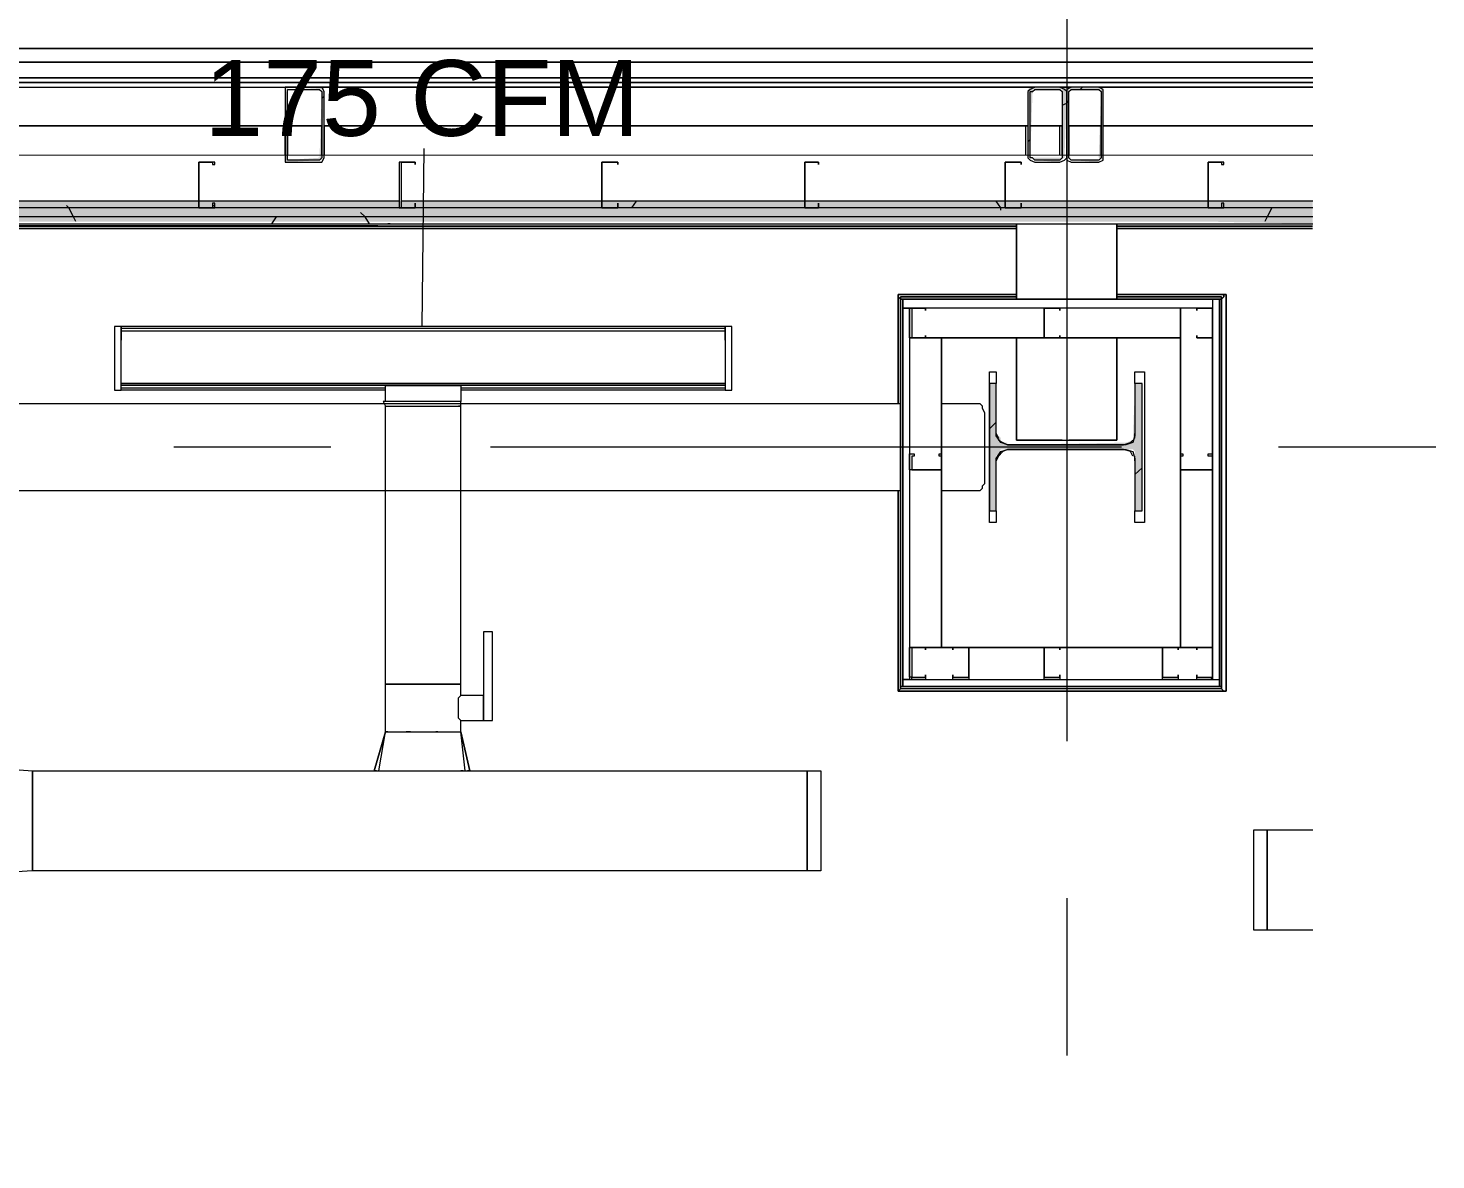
# Model space of a CAD drawing. Header units: metres. Extents: x 29 to 268, y -7 to 151.
# Drawn here: x 90.62 to 93.452, y 46.376 to 48.652 of the extents above; entities that cross this region are included whole.
import ezdxf

# ---------------------------------------------------------------- set-up
doc = ezdxf.new("R2010")
doc.units = ezdxf.units.M
doc.layers.add('HVAC - Ductos', color=5, linetype='Continuous', lineweight=50)
doc.layers.add('PDF2_Geometry', color=7, linetype='Continuous', true_color=0xaaaaaa)
doc.layers.add('PDF2_Solid Fills', color=7, linetype='Continuous', true_color=0xffffff)
doc.layers.add('PDF2_Text', color=7, linetype='Continuous')
doc.styles.add('PDF Helvetica', font='')
doc.styles.get('PDF Helvetica').set_extended_font_data('Helvetica')

msp = doc.modelspace()

# ---------------------------------------------------------------- hatches: boundary and pattern name
at = {"layer": 'PDF2_Solid Fills', "lineweight": 0, "transparency": 33554559}
h = msp.add_hatch(color=256, dxfattribs=at)
h.paths.add_polyline_path([(91.1416, 48.5289), (91.1416, 48.5334), (91.137, 48.5334)])
h.paths.add_polyline_path([(91.1416, 48.5243), (91.137, 48.5243), (91.137, 48.3822), (91.2103, 48.3868), (91.2149, 48.5243), (91.2103, 48.5243), (91.2058, 48.3914), (91.1416, 48.3868)])
h.paths.add_polyline_path([(91.2149, 48.5289), (91.2149, 48.5334), (91.1462, 48.5334)])
for points in [[(92.631, 48.3914), (92.6358, 48.396), (92.6405, 48.5289), (92.6999, 48.5289), (92.6999, 48.3914), (92.6358, 48.3914), (92.6452, 48.3868), (92.6952, 48.3822), (92.6952, 48.3868), (92.7046, 48.3914), (92.709, 48.5183), (92.709, 48.5292), (92.7046, 48.5334), (92.6358, 48.5334), (92.631, 48.5289)], [(46.7012, 48.2768), (92.9887, 48.2768), (93.2036, 48.2722), (93.204, 48.2722), (93.204, 48.2906), (46.7012, 48.2906)], [(46.7012, 48.263), (92.9887, 48.263), (93.2024, 48.2585), (93.204, 48.2585), (93.204, 48.2768), (46.7012, 48.2768)], [(92.8463, 47.9376), (92.8423, 47.823), (92.8281, 47.8184), (92.5899, 47.8139), (92.5899, 47.8184), (92.5764, 47.8184), (92.5764, 47.8276), (92.5717, 47.8322), (92.5669, 47.8322), (92.5669, 47.9376), (92.5534, 47.9376), (92.5534, 47.681), (92.5669, 47.681), (92.5669, 47.791), (92.5717, 47.7956), (92.5764, 47.8047), (92.8423, 47.8047), (92.8463, 47.8002), (92.8463, 47.681), (92.8605, 47.681), (92.8605, 47.9376)]]:
    msp.add_hatch(color=256, dxfattribs=at).paths.add_polyline_path(points)
h = msp.add_hatch(color=256, dxfattribs=at)
h.paths.add_polyline_path([(92.7181, 48.3868), (92.7734, 48.3822), (92.7734, 48.3868)])
h.paths.add_polyline_path([(92.7822, 48.3868), (92.7822, 48.5334), (92.7093, 48.5334), (92.7093, 48.3868), (92.7181, 48.3914), (92.7134, 48.3914), (92.7134, 48.5289), (92.7782, 48.5289), (92.7734, 48.3914)])
h = msp.add_hatch(color=256, dxfattribs=at)
h.paths.add_polyline_path([(46.7012, 48.2952), (46.7057, 48.3089), (46.7012, 48.3089)])
h.paths.add_polyline_path([(93.204, 48.3043), (71.4743, 48.3089), (49.552, 48.3089), (49.552, 48.2906), (93.204, 48.2906)])
h.paths.add_polyline_path([(49.5474, 48.2906), (49.5474, 48.3089), (48.7408, 48.3089), (48.7408, 48.2906)])
h.paths.add_polyline_path([(48.7362, 48.2906), (48.7362, 48.3089), (46.7103, 48.3089), (46.7103, 48.2952), (47.4482, 48.2952)])

# ---------------------------------------------------------------- linework, layer by layer
at = {"layer": 'HVAC - Ductos', "lineweight": 0}
for points in [[(91.412, 48.0522), (91.4166, 48.4097)], [(92.0216, 48.0293), (92.0216, 48.0522), (92.0216, 48.0476), (90.807, 48.0476), (90.807, 48.0522), (90.807, 48.0293)], [(92.0216, 48.0522), (90.807, 48.0522)], [(90.807, 47.9789), (90.807, 47.988), (90.807, 47.9972)], [(92.0216, 47.9972), (92.0216, 47.988), (92.0216, 47.9789)], [(91.3386, 47.9239), (90.807, 47.9239), (90.807, 47.9284), (90.807, 47.9468), (90.807, 47.956)], [(90.807, 47.9422), (90.807, 47.9468), (90.807, 47.9514)], [(92.0216, 47.956), (92.0216, 47.9468), (92.0216, 47.9284), (92.0216, 47.9239), (91.4899, 47.9239)], [(92.0216, 47.9514), (92.0216, 47.9468), (92.0216, 47.9422)], [(90.807, 47.9284), (91.3386, 47.9284)], [(91.3386, 47.901), (91.3386, 47.933), (91.3478, 47.933), (91.357, 47.933), (91.3753, 47.933), (91.3936, 47.933), (91.412, 47.933), (91.4349, 47.933), (91.4532, 47.933), (91.467, 47.933), (91.4808, 47.933), (91.4853, 47.933), (91.4899, 47.933), (91.4899, 47.901), (91.4853, 47.901), (91.467, 47.901), (91.444, 47.901), (91.412, 47.901), (91.3845, 47.901), (91.357, 47.901), (91.3432, 47.901), (91.334, 47.901), (91.3386, 47.8918), (91.3432, 47.8918), (91.357, 47.8918), (91.3845, 47.8918), (91.412, 47.8918), (91.444, 47.8918), (91.467, 47.8918), (91.4853, 47.8918), (91.4899, 47.8918), (91.4899, 47.901)], [(91.4899, 47.9284), (92.0216, 47.9284)], [(91.3249, 47.1584), (91.3386, 47.2364), (91.3386, 47.3326), (91.3478, 47.3326), (91.357, 47.3326), (91.3753, 47.3326), (91.3936, 47.3326), (91.412, 47.3326), (91.4349, 47.3326), (91.4532, 47.3326), (91.467, 47.3326), (91.4808, 47.3326), (91.4853, 47.3326), (91.4899, 47.3326), (91.4899, 47.8918), (91.4853, 47.8918)], [(91.3386, 47.2364), (91.3432, 47.2364), (91.3386, 47.2364), (91.3432, 47.2364), (91.3478, 47.2364), (91.357, 47.2364), (91.3753, 47.2364), (91.3936, 47.2364), (91.412, 47.2364), (91.4349, 47.2364), (91.4532, 47.2364), (91.467, 47.2364), (91.4808, 47.2364), (91.4853, 47.2364), (91.4899, 47.2364), (91.4899, 47.2593), (91.5358, 47.2593), (91.554, 47.2593), (91.554, 47.438), (91.5358, 47.438), (91.5358, 47.2593), (91.5358, 47.2639), (91.5358, 47.2684), (91.5358, 47.273), (91.5358, 47.2776), (91.5358, 47.2868), (91.5358, 47.2914), (91.5358, 47.296), (91.5358, 47.3051), (91.5358, 47.3097), (91.4899, 47.3097), (91.4899, 47.3326), (91.4853, 47.3326), (91.4808, 47.3326), (91.467, 47.3326), (91.4532, 47.3326), (91.4349, 47.3326), (91.412, 47.3326), (91.3936, 47.3326), (91.3753, 47.3326), (91.357, 47.3326), (91.3478, 47.3326), (91.3386, 47.3326), (91.3386, 47.8918), (91.3432, 47.8918), (91.3478, 47.8918), (91.357, 47.8918), (91.3753, 47.8918), (91.3799, 47.8918)], [(91.389, 47.8918), (91.3936, 47.8918), (91.412, 47.8918), (91.4349, 47.8918), (91.4395, 47.8918)], [(91.444, 47.8918), (91.4532, 47.8918), (91.467, 47.8918), (91.4808, 47.8918)], [(91.4899, 47.2593), (91.4853, 47.2639), (91.4853, 47.273), (91.4853, 47.2822), (91.4853, 47.2914), (91.4853, 47.296), (91.4853, 47.3051), (91.4899, 47.3097)], [(91.3157, 47.1584), (91.3386, 47.2364), (91.3157, 47.1584)], [(91.4303, 47.1584), (91.4349, 47.1584), (91.4486, 47.1584), (91.4578, 47.1584), (91.4624, 47.1584), (91.467, 47.1584), (91.4853, 47.1584), (91.499, 47.1584), (91.4899, 47.2364)], [(91.3203, 47.1584), (91.3157, 47.1584), (91.3203, 47.1584), (91.3249, 47.1584), (91.3295, 47.1584), (91.3386, 47.1584)], [(91.3432, 47.1584), (91.357, 47.1584), (91.3616, 47.1584)], [(91.3662, 47.1584), (91.3708, 47.1584), (91.3799, 47.1584), (91.3936, 47.1584), (91.3982, 47.1584), (91.4028, 47.1584), (91.4258, 47.1584)], [(91.4945, 47.1584), (91.4899, 47.1584)], [(93.204, 46.8376), (93.1122, 46.8376), (93.1122, 47.0393), (93.204, 47.0393)]]:
    msp.add_lwpolyline(points, dxfattribs=at)
for points in [[(90.7932, 48.0522), (90.7932, 47.9239), (90.807, 47.9239), (90.807, 48.0522)], [(92.0216, 47.9376), (90.807, 47.9376), (90.807, 48.043), (92.0216, 48.043), (92.0216, 47.9376), (92.0216, 47.933), (90.807, 47.933), (90.807, 47.9376)], [(90.807, 48.0339), (90.807, 48.0293), (90.807, 48.0247), (90.807, 48.0293)], [(92.0354, 48.0522), (92.0216, 48.0522), (92.0216, 47.9239), (92.0354, 47.9239)], [(92.0216, 48.0247), (92.0216, 48.0293), (92.0216, 48.0339), (92.0216, 48.0293)], [(91.389, 47.2364), (91.3845, 47.2364), (91.3799, 47.2364), (91.3845, 47.2364)], [(91.444, 47.2364), (91.4395, 47.2364)], [(91.5036, 47.1584), (91.5082, 47.1584), (91.4899, 47.2364), (91.5082, 47.1584)], [(90.2616, 47.186), (90.6282, 47.1584), (90.6282, 46.9568), (90.2616, 46.9338)], [(90.6282, 47.1584), (92.1866, 47.1584), (92.1866, 46.9568), (90.6282, 46.9568)], [(92.1866, 46.9568), (92.1866, 47.1584), (92.2141, 47.1584), (92.2141, 46.9568)], [(93.1122, 47.0393), (93.1122, 46.8376), (93.0852, 46.8376), (93.0852, 47.0393)]]:
    msp.add_lwpolyline(points, close=True, dxfattribs=at)
at = {"layer": 'PDF2_Geometry', "lineweight": 0}
for points in [[(92.7093, 48.7489), (92.7093, 47.218)], [(91.2103, 48.6114), (91.137, 48.6114)], [(92.7458, 48.6114), (92.6682, 48.6114)], [(89.6107, 48.5334), (88.1715, 48.5334), (89.6382, 48.5334), (91.1736, 48.5334), (92.6452, 48.5334), (91.2058, 48.5334)], [(89.6703, 48.5334), (91.1462, 48.5334)], [(91.2103, 48.5106), (91.2149, 48.5152)], [(92.7363, 48.5289), (92.741, 48.5334)], [(92.6999, 48.4968), (92.7093, 48.5014), (92.7134, 48.506)], [(91.137, 48.396), (91.137, 48.4556)], [(91.137, 48.4372), (91.1416, 48.4418)], [(91.1416, 48.4556), (91.1416, 48.396)], [(91.2103, 48.396), (91.2103, 48.4556)], [(91.2149, 48.4556), (91.2149, 48.396)], [(92.6263, 48.4556), (92.6263, 48.396)], [(92.631, 48.4556), (92.631, 48.396)], [(92.631, 48.4234), (92.6358, 48.428)], [(92.6952, 48.396), (92.6952, 48.4556)], [(92.6999, 48.396), (92.6999, 48.4556)], [(92.7134, 48.4556), (92.7134, 48.396)], [(92.7782, 48.396), (92.7782, 48.4556)], [(92.7822, 48.396), (92.7822, 48.4556)], [(93.204, 48.396), (46.7012, 48.4006)], [(93.204, 48.2906), (70.6951, 48.2906)], [(91.3662, 48.3043), (90.9628, 48.3043), (90.5549, 48.3043), (90.1516, 48.3043), (89.7436, 48.3043), (89.3403, 48.3043)], [(93.204, 48.3043), (92.9934, 48.3043), (92.5852, 48.3043), (92.182, 48.3043), (91.774, 48.3043), (91.3708, 48.3043)], [(93.204, 48.2722), (46.7012, 48.2768), (41.6915, 48.2768)], [(41.7053, 36.0667), (42.7594, 36.0667), (42.7594, 36.0529), (42.4661, 36.0529), (42.7594, 36.0529), (42.7594, 36.0667), (41.7053, 36.0667), (41.7053, 48.263), (46.7012, 48.263), (93.204, 48.2584)], [(92.3793, 48.1072), (92.3793, 47.328), (92.3793, 48.1072)], [(92.3793, 48.1072), (92.3793, 48.1072)], [(93.0164, 48.1072), (92.3793, 48.1072), (93.0164, 48.1072)], [(92.3975, 48.0889), (92.3975, 48.0889)], [(92.6634, 48.0889), (92.6634, 48.0889)], [(92.6634, 48.0889), (92.6634, 48.0889)], [(93.0164, 48.1072), (93.0164, 48.1072)], [(93.0164, 47.328), (93.0164, 48.1072), (93.0164, 47.328)], [(92.4252, 48.0843), (92.4252, 48.0843)], [(92.6952, 48.0843), (92.6952, 48.0843)], [(92.9705, 48.0843), (92.9705, 48.0843)], [(92.4252, 48.0339), (92.4252, 48.0339)], [(92.6952, 48.0339), (92.6952, 48.0339)], [(92.9705, 48.0339), (92.9705, 48.0339)], [(92.3975, 48.0293), (92.3975, 48.0293)], [(92.6081, 48.0293), (92.6081, 47.823), (92.6081, 48.0293)], [(92.6634, 48.0293), (92.6634, 48.0293)], [(92.6634, 48.0293), (92.6634, 48.0293)], [(92.5669, 47.681), (92.5669, 47.658), (92.5534, 47.658), (92.5534, 47.9606), (92.5669, 47.9606), (92.5669, 47.9376)], [(92.8463, 47.9376), (92.8463, 47.9606), (92.8652, 47.9606), (92.8652, 47.658), (92.8463, 47.658), (92.8463, 47.681)], [(92.3746, 47.8964), (88.6803, 47.8964)], [(92.4569, 47.7222), (92.5258, 47.7222), (92.5305, 47.7222), (92.5352, 47.7222), (92.5393, 47.7268), (92.5393, 47.7314), (92.544, 47.736), (92.544, 47.7452), (92.544, 47.8734), (92.544, 47.878), (92.5393, 47.8872), (92.5393, 47.8918), (92.5352, 47.8964), (92.5305, 47.8964), (92.5258, 47.8964), (92.4569, 47.8964)], [(92.5534, 47.846), (92.5669, 47.8597)], [(92.5669, 47.8368), (92.5717, 47.8276)], [(92.8463, 47.8276), (92.8463, 47.8368)], [(91.2286, 47.8093), (90.9124, 47.8093)], [(92.8193, 47.8093), (91.5495, 47.8093)], [(92.5717, 47.823), (92.5804, 47.8184), (92.5899, 47.8139), (92.8234, 47.8139), (92.8376, 47.8184), (92.8423, 47.823)], [(92.6864, 47.823), (92.6904, 47.823), (92.6952, 47.823), (92.6999, 47.823), (92.6952, 47.823), (92.6904, 47.823), (92.6864, 47.823), (92.6081, 47.823), (92.8099, 47.823), (92.7275, 47.823), (92.7228, 47.823), (92.7181, 47.823), (92.7134, 47.823), (92.7181, 47.823), (92.7228, 47.823), (92.7275, 47.823)], [(93.4517, 47.8093), (93.1352, 47.8093)], [(92.8423, 47.791), (92.8376, 47.8002), (92.8234, 47.8047), (92.5899, 47.8047), (92.5804, 47.8002), (92.5717, 47.791), (92.5669, 47.7818)], [(92.8463, 47.7818), (92.8463, 47.791)], [(92.3975, 47.7634), (92.3975, 47.7634)], [(92.4569, 47.7634), (92.4569, 47.7634)], [(92.4569, 47.7634), (92.4569, 47.7634)], [(92.8463, 47.7543), (92.8605, 47.768)], [(92.9381, 47.7634), (92.9381, 47.7634)], [(92.9381, 47.7634), (92.9381, 47.7634)], [(88.6803, 47.7222), (92.3746, 47.7222)], [(92.3975, 47.406), (92.3975, 47.406)], [(92.4252, 47.4014), (92.4252, 47.4014)], [(92.4799, 47.4014), (92.4799, 47.4014)], [(92.5123, 47.406), (92.5123, 47.406)], [(92.5123, 47.406), (92.5123, 47.406)], [(92.6634, 47.406), (92.6634, 47.406)], [(92.6634, 47.406), (92.6634, 47.406)], [(92.6952, 47.4014), (92.6952, 47.4014)], [(92.9017, 47.406), (92.9017, 47.406)], [(92.9017, 47.406), (92.9017, 47.406)], [(92.9334, 47.4014), (92.9334, 47.4014)], [(92.9705, 47.4014), (92.9705, 47.4014)], [(92.3793, 47.328), (92.3746, 47.328), (92.3746, 47.3234), (92.3699, 47.3188)], [(92.3699, 47.3188), (92.3746, 47.3234), (92.3746, 47.328), (92.3793, 47.328)], [(92.3793, 47.328), (92.3793, 47.328)], [(92.3793, 47.328), (93.0164, 47.328), (92.3793, 47.328)], [(92.3975, 47.3464), (92.3975, 47.3464)], [(92.4252, 47.351), (92.4252, 47.351)], [(92.4799, 47.351), (92.4799, 47.351)], [(92.5123, 47.3464), (92.5123, 47.3464)], [(92.6634, 47.3464), (92.6634, 47.3464)], [(92.6952, 47.351), (92.6952, 47.351)], [(92.9017, 47.3464), (92.9017, 47.3464)], [(92.9334, 47.351), (92.9334, 47.351)], [(92.9705, 47.351), (92.9705, 47.351)], [(93.0164, 47.328), (93.0164, 47.328)], [(92.7093, 46.9018), (92.7093, 46.5856)]]:
    msp.add_lwpolyline(points, dxfattribs=at)
for points in [[(88.1074, 48.6114), (89.6382, 48.6114), (91.1736, 48.6114), (89.6382, 48.6114), (88.1074, 48.6114), (86.5719, 48.6114)], [(93.2039, 48.6114), (92.7093, 48.6114), (91.1736, 48.6114), (92.7093, 48.6114)], [(91.1736, 48.5839), (89.6382, 48.5839)], [(92.7093, 48.5839), (91.1736, 48.5839)], [(92.7093, 48.5839), (93.2039, 48.5839)], [(91.1736, 48.5518), (89.6382, 48.5518)], [(91.1736, 48.5426), (89.6382, 48.5426)], [(92.7093, 48.5518), (91.1736, 48.5518)], [(92.7093, 48.5426), (91.1736, 48.5426)], [(92.7093, 48.5518), (93.2039, 48.5518)], [(92.7093, 48.5426), (93.2039, 48.5426)], [(91.137, 48.3914), (91.137, 48.3822), (91.1462, 48.3822), (91.2058, 48.3822), (91.2103, 48.3822), (91.2149, 48.3914), (91.2149, 48.5243), (91.2103, 48.5334), (91.2058, 48.5334), (91.1462, 48.5334), (91.137, 48.5334), (91.137, 48.5243)], [(91.2058, 48.3868), (91.1462, 48.3868), (91.1416, 48.3868), (91.1416, 48.3914), (91.1416, 48.5243), (91.1416, 48.5289), (91.1462, 48.5289), (91.2058, 48.5289), (91.2103, 48.5243), (91.2103, 48.3914)], [(92.6452, 48.3822), (92.6952, 48.3822), (92.7046, 48.3868), (92.7093, 48.3914), (92.7093, 48.5243), (92.7046, 48.5289), (92.6952, 48.5334), (92.6452, 48.5334), (92.6358, 48.5289), (92.631, 48.5243), (92.631, 48.3914), (92.6358, 48.3868)], [(92.6452, 48.3868), (92.6405, 48.3914), (92.6358, 48.3914), (92.6358, 48.5243), (92.6405, 48.5243), (92.6452, 48.5289), (92.6952, 48.5289), (92.6999, 48.5243), (92.6999, 48.3914), (92.6952, 48.3868)], [(92.7093, 48.5334), (92.6952, 48.5334)], [(92.7181, 48.3822), (92.7734, 48.3822), (92.7822, 48.3868), (92.7822, 48.3914), (92.7822, 48.5243), (92.7822, 48.5289), (92.7734, 48.5334), (92.7181, 48.5334), (92.7093, 48.5289), (92.7093, 48.5243), (92.7093, 48.3914), (92.7093, 48.3868)], [(92.7181, 48.5334), (92.7093, 48.5334)], [(92.7782, 48.3914), (92.7734, 48.3868), (92.7181, 48.3868), (92.7134, 48.3914), (92.7134, 48.5243), (92.7181, 48.5289), (92.7734, 48.5289), (92.7782, 48.5243)], [(92.7734, 48.5334), (93.2039, 48.5334)], [(89.6794, 48.4556), (91.137, 48.4556)], [(91.1416, 48.4556), (91.1736, 48.4556)], [(91.1736, 48.4556), (91.2103, 48.4556)], [(91.2149, 48.4556), (92.631, 48.4556)], [(92.6358, 48.4556), (92.6999, 48.4556)], [(92.7134, 48.4556), (92.7782, 48.4556)], [(92.7822, 48.4556), (93.204, 48.4556)], [(90.9949, 48.3822), (90.9628, 48.3822), (90.9628, 48.2906), (90.9949, 48.2906), (90.9949, 48.2997), (90.9903, 48.2997), (90.9903, 48.2906), (90.9628, 48.2906), (90.9628, 48.3822), (90.9903, 48.3822), (90.9903, 48.3776), (90.9949, 48.3776)], [(91.3982, 48.3822), (91.3708, 48.3822), (91.3662, 48.3822), (91.3662, 48.2906), (91.3708, 48.2906), (91.3982, 48.2906), (91.3982, 48.2997), (91.3982, 48.2906), (91.3708, 48.2906), (91.3708, 48.3822), (91.3982, 48.3822), (91.3982, 48.3776)], [(91.8062, 48.3822), (91.774, 48.3822), (91.774, 48.2906), (91.8062, 48.2906), (91.8062, 48.2997), (91.8062, 48.2906), (91.774, 48.2906), (91.774, 48.3822), (91.8062, 48.3822), (91.8062, 48.3776)], [(92.2095, 48.3822), (92.182, 48.3822), (92.182, 48.2906), (92.2095, 48.2906), (92.2095, 48.2997), (92.2095, 48.2906), (92.182, 48.2906), (92.182, 48.3822), (92.2095, 48.3822), (92.2095, 48.3776)], [(92.6175, 48.3822), (92.5899, 48.3822), (92.5852, 48.3822), (92.5852, 48.2906), (92.5899, 48.2906), (92.6175, 48.2906), (92.6175, 48.2997), (92.6175, 48.2906), (92.5899, 48.2906), (92.5852, 48.2906), (92.5852, 48.3822), (92.5899, 48.3822), (92.6175, 48.3822), (92.6175, 48.3776)], [(93.0252, 48.3822), (92.9934, 48.3822), (92.9934, 48.2906), (93.0252, 48.2906), (93.0252, 48.2997), (93.0204, 48.2997), (93.0204, 48.2906), (92.9934, 48.2906), (92.9934, 48.3822), (93.0204, 48.3822), (93.0204, 48.3776), (93.0252, 48.3776)], [(83.6111, 48.2584), (92.6081, 48.2539), (83.6111, 48.2539), (92.6081, 48.2539)], [(92.6081, 48.2584), (92.6081, 48.1072)], [(92.8099, 48.2584), (92.8099, 48.1072)], [(83.6111, 48.2493), (92.6081, 48.2493)], [(83.6111, 48.2493), (92.6081, 48.2493)], [(93.2038, 48.2539), (92.8099, 48.2539)], [(93.2038, 48.2539), (92.8099, 48.2539)], [(93.2038, 48.2493), (92.8099, 48.2493)], [(93.2038, 48.2493), (92.8099, 48.2493)], [(92.3699, 48.1164), (92.3699, 48.1118), (92.3746, 48.1072), (92.3746, 47.328), (92.3746, 48.1072), (92.3699, 48.1118), (92.3699, 48.1164), (92.3699, 47.8964), (92.3699, 48.1164), (92.3699, 47.8964)], [(92.6081, 48.1164), (92.3699, 48.1164), (92.3699, 48.1118), (92.3746, 48.1072), (92.6081, 48.1072), (92.3793, 48.1072), (92.3793, 47.328), (92.3746, 47.328), (92.3746, 47.3234), (92.3699, 47.3188), (92.3699, 47.7222), (92.3699, 47.3188), (93.0299, 47.3188), (93.0252, 47.3188), (93.0204, 47.3234), (93.0204, 47.328), (93.0164, 47.328), (92.3793, 47.328), (92.3746, 47.328), (92.3746, 47.3234), (92.3699, 47.3188), (93.0299, 47.3188), (93.0299, 48.1164), (93.0252, 48.1164), (93.0252, 48.1118), (93.0204, 48.1072), (93.0204, 47.328), (92.3746, 47.328), (93.0204, 47.328), (93.0204, 48.1072), (92.8099, 48.1072), (93.0164, 48.1072), (93.0204, 48.1072), (93.0204, 48.1118), (93.0204, 47.3234), (92.3746, 47.3234), (92.3746, 48.1118), (92.3746, 48.1072), (92.3793, 48.1072), (92.9381, 48.1072), (93.0164, 48.1072), (93.0164, 47.328), (92.3793, 47.328), (93.0164, 47.328), (93.0164, 47.406), (93.0164, 48.1072), (93.0204, 48.1072), (93.0204, 48.1118), (93.0204, 47.3234), (92.3746, 47.3234), (92.3746, 48.1118), (92.3746, 48.1072), (92.3793, 48.1072), (93.0022, 48.1072), (93.0022, 48.0889), (92.3793, 48.0889), (92.3928, 48.0889), (92.3928, 47.3418), (92.3793, 47.3418), (92.3793, 48.0889), (92.3793, 48.1072), (92.3793, 47.328), (93.0164, 47.328), (93.0204, 47.328), (93.0204, 47.3234), (93.0252, 47.3188), (93.0299, 47.3188), (92.3699, 47.3188), (93.0299, 47.3188), (93.0299, 48.1164), (93.0252, 48.1164), (93.0252, 48.1118), (93.0204, 48.1072), (93.0252, 48.1118), (93.0252, 48.1164), (93.0299, 48.1164), (92.8099, 48.1164), (93.0299, 48.1164), (93.0252, 48.1164), (93.0252, 48.1118), (93.0204, 48.1072), (92.8099, 48.1072), (93.0164, 48.1072), (92.8099, 48.1072), (93.0164, 48.1072), (93.0164, 47.328), (93.0204, 47.328), (93.0204, 47.3234), (93.0252, 47.3188), (93.0299, 47.3188), (93.0299, 48.1164), (92.8099, 48.1164), (93.0299, 48.1164), (93.0299, 47.3188), (93.0252, 47.3188), (93.0204, 47.3234), (93.0204, 47.328), (93.0164, 47.328), (93.0164, 48.1072), (93.0022, 48.1072), (93.0022, 47.3418), (93.0164, 47.3418), (93.0164, 48.1072), (93.0204, 48.1072), (93.0204, 48.1118), (92.8099, 48.1118), (93.0204, 48.1118), (93.0204, 48.1072), (93.0164, 48.1072), (93.0164, 47.328), (92.3793, 47.328), (92.3793, 47.3418), (93.0164, 47.3418), (93.0164, 47.328), (92.3793, 47.328), (92.3793, 48.1072), (92.6081, 48.1072), (92.3793, 48.1072), (92.6081, 48.1072), (92.3746, 48.1072), (92.3699, 48.1118), (92.3699, 48.1164), (92.6081, 48.1164), (92.3699, 48.1164)], [(92.3746, 48.1118), (92.6081, 48.1118), (92.3746, 48.1118), (92.3746, 48.1072), (92.3793, 48.1072), (92.3746, 48.1072)], [(92.3793, 48.0293), (92.3793, 47.406), (92.3793, 47.328), (92.3793, 48.1072)], [(92.3975, 48.0889), (92.3975, 48.0293), (92.4252, 48.0293), (92.4252, 48.0339), (92.4252, 48.0293), (92.3975, 48.0293), (92.3928, 48.0293), (92.3928, 48.0889), (92.3975, 48.0889), (92.4252, 48.0889)], [(92.4569, 48.0293), (92.9381, 48.0293), (92.9381, 48.0889), (92.3928, 48.0889), (92.3928, 48.0293)], [(92.4252, 48.0843), (92.4252, 48.0889)], [(92.6634, 48.0889), (92.6634, 48.0293), (92.6952, 48.0293), (92.6952, 48.0339), (92.6952, 48.0293), (92.6634, 48.0293), (92.6634, 48.0889), (92.6952, 48.0889)], [(92.6952, 48.0843), (92.6952, 48.0889)], [(92.9381, 48.0293), (92.9381, 47.406), (93.0022, 47.406), (93.0022, 48.0889), (92.9381, 48.0889)], [(92.9705, 48.0843), (92.9705, 48.0889)], [(92.9982, 48.0889), (93.0022, 48.0889), (93.0022, 48.0293), (92.9982, 48.0293), (92.9705, 48.0293), (92.9705, 48.0339), (92.9705, 48.0293), (92.9982, 48.0293), (93.0022, 48.0293), (93.0022, 48.0889), (92.9982, 48.0889), (92.9705, 48.0889)], [(92.3928, 47.406), (92.4569, 47.406), (92.4569, 48.0293), (92.3928, 48.0293)], [(92.4569, 47.406), (92.9381, 47.406), (92.9381, 48.0293), (92.4569, 48.0293)], [(92.8099, 48.0293), (92.8099, 47.823)], [(92.8463, 47.681), (92.8605, 47.681), (92.8605, 47.9376), (92.8463, 47.9376), (92.8463, 47.8322), (92.8423, 47.8184), (92.8281, 47.8139), (92.5899, 47.8139), (92.5764, 47.8184), (92.5669, 47.8322), (92.5669, 47.9376), (92.5534, 47.9376), (92.5534, 47.681), (92.5669, 47.681), (92.5669, 47.7864), (92.5764, 47.8002), (92.5899, 47.8047), (92.8281, 47.8047), (92.8423, 47.8002), (92.8463, 47.7864)], [(92.4569, 47.7634), (92.3975, 47.7634), (92.3928, 47.7634), (92.3928, 47.7956), (92.4023, 47.7956), (92.4023, 47.791), (92.3975, 47.791), (92.3975, 47.7634), (92.4569, 47.7634), (92.4569, 47.791), (92.4522, 47.791), (92.4522, 47.7956), (92.4569, 47.7956)], [(93.0022, 47.7634), (92.9982, 47.7634), (92.9381, 47.7634), (92.9381, 47.7956), (92.9428, 47.7956), (92.9428, 47.791), (92.9381, 47.791), (92.9381, 47.7634), (92.9982, 47.7634), (93.0022, 47.7634), (93.0022, 47.791), (92.9934, 47.791), (92.9934, 47.7956), (93.0022, 47.7956)], [(92.3699, 47.3188), (92.3699, 47.7176)], [(92.3975, 47.406), (92.3975, 47.3464), (92.4252, 47.3464), (92.4252, 47.351), (92.4252, 47.3418), (92.3975, 47.3418), (92.3975, 47.3464), (92.3928, 47.3464), (92.3928, 47.406), (92.3975, 47.406), (92.4252, 47.406)], [(92.9381, 47.406), (92.4569, 47.406), (92.3928, 47.406), (92.3928, 47.3418), (93.0022, 47.3418), (93.0022, 47.406)], [(92.4252, 47.4014), (92.4252, 47.406)], [(92.4799, 47.4014), (92.4799, 47.406)], [(92.5123, 47.406), (92.5123, 47.3464), (92.5123, 47.3418), (92.4799, 47.3418), (92.4799, 47.351), (92.4799, 47.3464), (92.5123, 47.3464), (92.5123, 47.406), (92.4799, 47.406)], [(92.6634, 47.406), (92.6634, 47.3464), (92.6952, 47.3464), (92.6952, 47.351), (92.6952, 47.3418), (92.6634, 47.3418), (92.6634, 47.3464), (92.6634, 47.406), (92.6952, 47.406)], [(92.6952, 47.4014), (92.6952, 47.406)], [(92.9017, 47.406), (92.9017, 47.3464), (92.9334, 47.3464), (92.9334, 47.351), (92.9334, 47.3418), (92.9017, 47.3418), (92.9017, 47.3464), (92.9017, 47.406), (92.9334, 47.406)], [(92.9334, 47.4014), (92.9334, 47.406)], [(92.9705, 47.4014), (92.9705, 47.406)], [(92.9982, 47.406), (93.0022, 47.406), (93.0022, 47.3464), (92.9982, 47.3418), (92.9705, 47.3418), (92.9705, 47.351), (92.9705, 47.3464), (92.9982, 47.3464), (93.0022, 47.3464), (93.0022, 47.406), (92.9982, 47.406), (92.9705, 47.406)]]:
    msp.add_lwpolyline(points, close=True, dxfattribs=at)
at = {"layer": 'PDF2_Geometry', "color": 254, "lineweight": 0, "true_color": 0xd2d2d2}
for points in [[(92.5852, 48.3776), (92.5852, 48.3776)], [(92.5899, 48.3822), (92.5899, 48.3822)], [(90.9903, 48.2952), (90.9949, 48.2952)], [(90.9903, 48.2906), (90.9903, 48.2906)], [(91.3708, 48.2906), (91.3708, 48.2906)], [(93.0022, 48.2906), (93.0022, 48.2906)]]:
    msp.add_lwpolyline(points, dxfattribs=at)
at = {"layer": 'PDF2_Geometry', "color": 254, "lineweight": 0, "true_color": 0xeaeaea}
for points in [[(90.7153, 48.263), (90.7108, 48.2722), (90.7016, 48.2906), (90.697, 48.2952)], [(91.8428, 48.3043), (91.8336, 48.2906)], [(92.5764, 48.286), (92.5764, 48.2906), (92.5669, 48.3043)], [(93.1217, 48.2906), (93.1122, 48.2722), (93.1075, 48.263)], [(93.1217, 48.2906), (93.1217, 48.2906)], [(91.1186, 48.2722), (91.1095, 48.2584)], [(91.1186, 48.2722), (91.1186, 48.2722)], [(91.3066, 48.2584), (91.2974, 48.2722), (91.2882, 48.2814)], [(91.3478, 48.2584), (91.3432, 48.2584)], [(91.6549, 48.2584), (91.6549, 48.2584)], [(92.1636, 48.2584), (92.1636, 48.2584)]]:
    msp.add_lwpolyline(points, dxfattribs=at)

# ---------------------------------------------------------------- texts
at = {"layer": 'PDF2_Text', "lineweight": 0, "insert": (90.974, 48.5105), "char_height": 0.15247, "attachment_point": 4, "style": 'PDF Helvetica'}
msp.add_mtext('175 CFM', dxfattribs=at)

doc.saveas('drawing.dxf')
